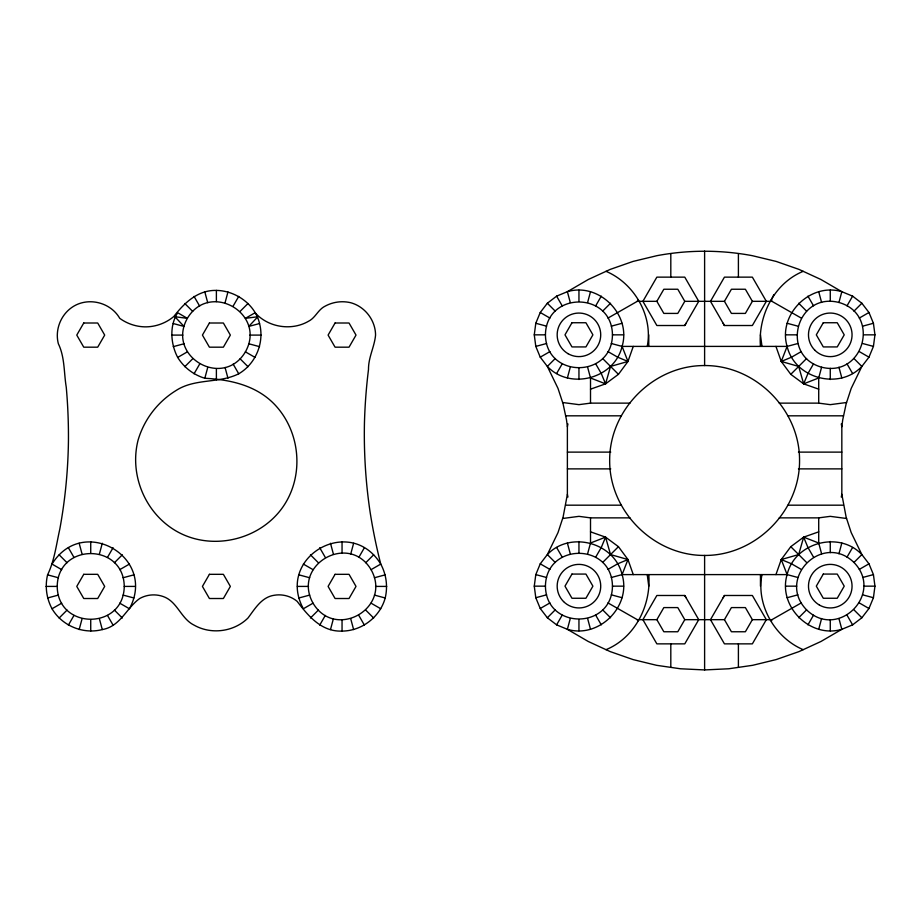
<?xml version="1.0" encoding="UTF-8"?>
<svg xmlns="http://www.w3.org/2000/svg" width="921" height="921" viewBox="0 0 921 921"><rect width="100%" height="100%" fill="white"/><g stroke="black" fill="none" stroke-linecap="round" stroke-linejoin="round"><path stroke-width="1.38" d="M606.03 649.673C635.087 637.7 651.308 605.201 648.764 574.6M704.611 669.935L728.753 668.773L752.676 665.307L776.161 659.574L798.991 651.608L820.945 641.488L841.829 629.319L852.616 624.852L861.86 617.761L868.964 608.505L873.43 597.729L874.95 586.159L873.43 574.6L868.964 563.825L861.86 554.569L851.2 532.58L846.123 517.084L841.829 494.289L841.829 426.711L842.727 419.861L846.123 403.916L851.2 388.42L861.86 366.431L868.964 357.175L873.43 346.4L874.95 334.841L873.43 323.271L868.964 312.495L861.86 303.239L852.616 296.148L841.829 291.681L820.945 279.512L798.991 269.393L776.161 261.426L752.365 255.693C720.855 249.764 688.367 249.764 656.857 255.693L633.049 261.426L610.232 269.393L588.266 279.512L567.382 291.681L556.606 296.148L547.35 303.239L540.247 312.495L535.792 323.271L534.272 334.841L535.792 346.4L540.247 357.175L547.35 366.431L558.011 388.42L563.099 403.916L566.496 419.861L567.382 426.711L567.382 494.289L563.099 517.084L558.011 532.58L547.35 554.569L540.247 563.825L535.792 574.6L534.272 586.159L535.792 597.729L540.247 608.505L547.35 617.761L556.606 624.852L567.382 629.319L588.266 641.488L610.232 651.608L633.049 659.574L656.535 665.307L680.458 668.773L704.611 669.935L704.611 555.444C653.795 555.766 609.345 511.316 609.667 460.5C609.345 409.684 653.795 365.234 704.611 365.556C755.427 365.234 799.865 409.684 799.555 460.5C799.865 511.316 755.427 555.766 704.611 555.444M760.458 346.4C757.914 315.811 774.124 283.3 803.181 271.327M259.549 323.536L248.762 326.425L257.868 316.732L245.412 318.344L255.082 312.749C268.218 327.462 291.543 331.157 308.581 321.233C315.569 317.757 318.079 309.479 325.297 306.071C333.08 301.869 342.117 300.683 350.728 302.721C365.015 306.635 375.48 320.278 375.561 335.094C374.479 346.883 368.342 357.336 368.492 369.494C366.293 387.188 364.946 404.987 364.451 422.808C363.807 452.533 365.683 482.282 370.046 511.685C372.775 529.31 376.344 546.798 380.753 564.078C386.348 574.462 387.937 586.504 385.208 597.982C379.993 617.035 361.803 630.989 342.048 631.092C321.533 631.944 308.282 616.011 297.138 601.344C290.863 596.152 282.413 593.895 274.377 595.242C261.679 596.958 254.967 608.769 247.991 618.014C233.946 631.898 211.208 634.891 194.055 625.117C180.815 618.624 177.396 601.332 163.098 596.509C155.419 593.78 146.704 594.54 139.624 598.558C126.35 608.113 120.352 626.487 102.289 629.573C83.189 634.581 62.006 625.808 52.037 608.758C46.441 598.374 44.853 586.332 47.57 574.854C54.477 560.567 56.319 544.599 59.773 529.276C65.149 500.034 68.062 470.366 68.442 440.641C68.568 422.808 67.843 404.975 66.254 387.211C63.848 372.752 64.884 357.21 58.357 343.763C54.604 329.442 61.189 313.554 73.979 306.071C89.452 297.011 110.877 302.756 119.753 318.344C126.914 323.57 135.617 326.564 144.493 326.851C155.131 327.093 165.757 323.329 173.873 316.444C184.292 302.894 197.911 289.908 216.389 290.414C235.672 290.645 255.244 304.471 259.549 323.536C264.557 342.635 255.785 363.818 238.735 373.788C218.945 383.712 194.987 378.059 175.899 390.619C157.71 401.844 144.298 419.32 138.173 439.801C129.101 474.43 145 512.813 175.899 530.887C213.304 552.796 265.087 538.923 286.523 501.243C304.252 470.147 298.83 428.944 273.652 403.49C255.405 385.139 229.778 379.613 204.83 378.255C193.525 374.87 183.889 367.467 177.695 357.429C170.604 343.97 169.257 325.804 177.695 312.749L187.366 318.344C165.93 356.496 223.078 389.491 245.412 351.845C266.848 313.693 209.7 280.698 187.366 318.344L174.909 316.732L184.027 326.425L173.229 323.536M57.217 586.412C57.735 542.653 123.725 542.653 124.243 586.412C123.725 630.183 57.735 630.183 57.217 586.412L46.05 586.412M119.753 603.174L129.424 608.758C157.353 557.217 82.706 514.125 52.037 564.078L61.707 569.662M313.036 603.174L303.354 608.758C275.437 557.217 350.072 514.125 380.753 564.078L371.071 569.662C348.748 532.016 291.6 565.01 313.036 603.174C335.359 640.82 392.507 607.825 371.071 569.662M545.439 334.841C545.957 291.071 611.935 291.071 612.453 334.841C611.935 378.6 545.957 378.6 545.439 334.841L534.272 334.841M545.439 586.159C545.957 542.4 611.935 542.4 612.453 586.159C611.935 629.929 545.957 629.929 545.439 586.159L534.272 586.159M555.248 358.534L547.35 366.431C569.995 390.481 614.514 378.554 622.101 346.4C631.61 314.763 599.018 282.171 567.382 291.681L570.272 302.468M647.233 346.4C653.311 316.007 634.224 283.254 606.03 271.327M570.272 618.532L567.382 629.319C599.018 638.829 631.61 606.237 622.101 574.6C614.514 542.446 569.995 530.519 547.35 554.569L555.248 562.466M853.963 358.534L861.86 366.431C839.215 390.481 794.696 378.554 787.11 346.4C777.612 314.763 810.192 282.171 841.829 291.681L838.939 302.468C881.086 314.291 864.002 378.036 821.601 367.203C779.454 355.379 796.538 291.646 838.939 302.468M803.181 649.673C774.998 637.746 755.899 604.993 761.978 574.6M838.939 618.532L841.829 629.319C810.192 638.829 777.612 606.237 787.11 574.6C794.696 542.446 839.215 530.519 861.86 554.569L853.963 562.466C884.551 593.78 837.891 640.44 806.577 609.852C775.989 578.549 822.649 531.889 853.963 562.466M567.382 426.711L567.935 423.925M841.287 497.075L841.829 494.289M79.171 629.573L82.061 618.785M99.399 554.051L102.289 543.263M204.83 378.255L207.72 367.467M225.069 302.721L227.959 291.934M330.489 629.573L333.379 618.785M350.728 554.051L353.618 543.263M567.382 377.99L570.272 367.203M587.621 302.468L590.511 291.681M587.621 553.797L590.511 543.01L590.511 517.867L578.952 516.347L562.673 518.488M846.537 402.512L830.27 404.653L818.711 403.133L818.711 377.99L821.601 367.203M818.711 629.319L821.601 618.532M838.939 553.797L841.829 543.01M590.511 389.169L605.558 383.85L610.542 366.431L627.961 361.458L633.268 346.4M818.711 531.831L803.653 537.15L798.68 554.569L781.261 559.542L775.943 574.6M607.964 318.079L637.309 301.328L637.816 299.843M771.395 621.157L771.913 619.672L801.247 602.921M611.314 577.49L622.101 574.6L627.961 559.542L618.44 546.671L605.558 537.15L590.511 531.831M818.711 389.169L803.653 383.85L790.782 374.329L781.261 361.458L787.11 346.4L797.897 343.51M590.511 543.01L605.558 537.15L601.286 547.465L595.703 557.136M818.711 377.99L803.653 383.85L807.936 373.535L813.519 363.864M770.704 301.328L773.801 294.72M684.775 325.516L698.74 301.328L684.775 277.14L656.857 277.14L642.893 301.328L656.857 325.516L684.775 325.516L686.064 323.271M723.146 597.729L724.436 595.484L752.365 595.484L766.33 619.672L752.365 643.86L724.436 643.86L710.471 619.672L724.436 595.484M194.055 373.788L199.638 364.117M233.151 306.071L238.735 296.401M68.384 625.117L73.979 615.435M107.481 557.401L113.064 547.719M319.714 625.117L325.297 615.435M358.81 557.401L364.394 547.719M556.606 373.535L562.19 363.864M595.703 305.818L601.286 296.148M656.857 301.328L663.834 289.24L677.798 289.24L684.775 301.328L677.798 313.416L663.834 313.416L656.857 301.328L637.309 301.328M724.436 301.328L731.424 289.24L745.377 289.24L752.365 301.328L745.377 313.416L731.424 313.416L724.436 301.328L684.775 301.328M556.606 624.852L562.19 615.182M656.857 619.672L663.834 607.584L677.798 607.584L684.775 619.672L677.798 631.76L663.834 631.76L656.857 619.672L637.309 619.672L607.964 602.921M847.021 305.818L852.616 296.148M724.436 619.672L731.424 607.584L745.377 607.584L752.365 619.672L745.377 631.76L731.424 631.76L724.436 619.672L684.775 619.672M807.936 624.852L813.519 615.182M847.021 557.136L852.616 547.465M587.621 367.203L590.511 377.99L605.558 383.85L618.44 374.329L627.961 361.458L622.101 346.4L611.314 343.51M797.897 577.49L787.11 574.6L781.261 559.542L790.782 546.671L803.653 537.15L818.711 543.01L821.601 553.797M184.799 366.685L192.696 358.787M240.082 311.402L247.991 303.504M59.14 618.014L67.037 610.116M114.423 562.719L122.32 554.822M602.645 311.148L610.542 303.239M310.458 618.014L318.355 610.116M365.752 562.719L373.65 554.822M547.35 617.761L555.248 609.852M602.645 562.466L618.44 546.671M790.782 374.329L806.577 358.534M853.963 311.148L861.86 303.239M798.68 617.761L806.577 609.852M177.695 357.429L187.366 351.845M52.037 608.758L61.707 603.174M119.753 569.662L129.424 564.078M540.247 357.175L549.929 351.592M801.247 351.592L791.576 357.175L781.261 361.458L775.943 346.4M859.293 318.079L868.964 312.495M540.247 608.505L549.929 602.921M607.964 569.408L617.646 563.825L627.961 559.542L633.268 574.6M859.293 569.408L868.964 563.825M173.229 346.653L184.027 343.763M535.792 346.4L546.579 343.51M611.314 326.161L622.101 323.271M862.643 326.161L873.43 323.271M47.57 597.982L58.357 595.093M123.103 577.743L133.89 574.854M298.899 597.982L309.686 595.093M374.421 577.743L385.208 574.854M535.792 597.729L546.579 594.839M787.11 597.729L797.897 594.839M862.643 577.49L873.43 574.6M629.976 403.133L590.511 403.133L578.952 404.653L562.673 402.512M779.235 517.867L818.711 517.867L830.27 516.347L846.537 518.488M801.247 318.079L771.913 301.328L752.365 301.328M724.436 325.516L752.365 325.516L766.33 301.328L752.365 277.14L724.436 277.14L710.471 301.328L724.436 325.516L723.146 323.271M612.453 334.841L623.621 334.841M785.59 334.841L796.757 334.841M863.783 334.841L874.95 334.841M171.709 335.094L182.888 335.094M249.902 335.094L261.069 335.094M622.101 346.4L787.11 346.4M779.235 403.133L818.711 403.133M565.747 415.82L621.226 415.82M787.985 415.82L843.475 415.82M567.382 452.119L610.761 452.119M798.449 452.119L841.829 452.119M567.382 468.881L610.761 468.881M798.449 468.881L841.829 468.881M565.747 505.18L621.226 505.18M787.985 505.18L843.475 505.18M590.511 517.867L629.976 517.867M622.101 574.6L787.11 574.6M612.453 586.159L623.621 586.159M785.59 586.159L796.757 586.159M863.783 586.159L874.95 586.159M124.243 586.412L135.41 586.412M297.379 586.412L308.547 586.412M375.561 586.412L386.728 586.412M684.775 595.484L656.857 595.484L642.893 619.672L656.857 643.86L684.775 643.86L698.74 619.672L684.775 595.484L686.064 597.729M752.365 619.672L771.913 619.672M787.11 323.271L797.897 326.161M862.643 343.51L873.43 346.4M535.792 323.271L546.579 326.161M248.762 343.763L259.549 346.653M862.643 594.839L873.43 597.729M535.792 574.6L546.579 577.49M611.314 594.839L622.101 597.729M298.899 574.854L309.686 577.743M374.421 595.093L385.208 597.982M47.57 574.854L58.357 577.743M123.103 595.093L133.89 597.982M781.261 361.458L798.68 366.431L803.653 383.85M627.961 559.542L610.542 554.569L605.558 537.15M627.961 361.458L617.646 357.175L607.964 351.592M781.261 559.542L791.576 563.825L801.247 569.408M859.293 351.592L868.964 357.175M540.247 312.495L549.929 318.079M859.293 602.921L868.964 608.505M245.412 351.845L255.082 357.429M540.247 563.825L549.929 569.408M303.354 564.078L313.036 569.662M371.071 603.174L380.753 608.758M798.68 303.239L806.577 311.148M547.35 303.239L555.248 311.148M602.645 358.534L618.44 374.329M790.782 546.671L806.577 562.466M853.963 609.852L861.86 617.761M602.645 609.852L610.542 617.761M184.799 303.504L192.696 311.402M240.082 358.787L247.991 366.685M310.458 554.822L318.355 562.719M365.752 610.116L373.65 618.014M59.14 554.822L67.037 562.719M114.423 610.116L122.32 618.014M807.936 296.148L813.519 305.818M847.021 363.864L852.616 373.535M813.519 557.136L807.936 547.465L803.653 537.15M847.021 615.182L852.616 624.852M556.606 296.148L562.19 305.818M595.703 363.864L601.286 373.535L605.558 383.85M556.606 547.465L562.19 557.136M595.703 615.182L601.286 624.852M194.055 296.401L199.638 306.071M233.151 364.117L238.735 373.788M319.714 547.719L325.297 557.401M358.81 615.435L364.394 625.117M68.384 547.719L73.979 557.401M107.481 615.435L113.064 625.117M771.395 299.843L771.913 301.328M637.309 619.672L637.816 621.157M818.711 291.681L821.601 302.468M838.939 367.203L841.829 377.99M567.382 543.01L570.272 553.797M587.621 618.532L590.511 629.319M330.489 543.263L333.379 554.051M350.728 618.785L353.618 629.573M204.83 291.934L207.72 302.721M225.069 367.467L227.959 378.255M79.171 543.263L82.061 554.051M99.399 618.785L102.289 629.573M841.287 423.925L841.829 426.711M567.382 494.289L567.935 497.075M760.458 334.841L761.978 346.4M647.233 574.6L648.764 586.159M830.27 290.161L830.27 301.328M830.27 368.342L830.27 379.521M830.27 541.479L830.27 552.658M830.27 619.672L830.27 630.839M818.711 517.867L818.711 543.01M760.458 574.6L760.458 586.159M738.4 253.643L738.4 277.14M738.4 643.86L738.4 667.357M704.611 251.065L704.611 365.556M670.81 253.643L670.81 277.14M670.81 643.86L670.81 667.357M648.764 334.841L648.764 346.4M590.511 377.99L590.511 403.133M578.952 290.161L578.952 301.328M578.952 368.342L578.952 379.521M578.952 541.479L578.952 552.658M578.952 619.672L578.952 630.839M342.048 541.744L342.048 552.911M342.048 619.925L342.048 631.092M216.389 290.414L216.389 301.581M216.389 368.607L216.389 379.774M90.73 541.744L90.73 552.911M90.73 619.925L90.73 631.092M83.753 323.006L76.765 335.094L83.753 347.182L97.707 347.182L104.695 335.094L97.707 323.006L83.753 323.006M209.412 323.006L202.424 335.094L209.412 347.182L223.377 347.182L230.354 335.094L223.377 323.006L209.412 323.006M83.753 574.324L76.765 586.412L83.753 598.512L97.707 598.512L104.695 586.412L97.707 574.324L83.753 574.324M335.071 323.006L328.095 335.094L335.071 347.182L349.036 347.182L356.013 335.094L349.036 323.006L335.071 323.006M209.412 574.324L202.424 586.412L209.412 598.512L223.377 598.512L230.354 586.412L223.377 574.324L209.412 574.324M335.071 574.324L328.095 586.412L335.071 598.512L349.036 598.512L356.013 586.412L349.036 574.324L335.071 574.324M571.964 322.741L564.987 334.841L571.964 346.929L585.929 346.929L592.905 334.841L585.929 322.741L571.964 322.741M571.964 574.071L564.987 586.159L571.964 598.259L585.929 598.259L592.905 586.159L585.929 574.071L571.964 574.071M823.293 322.741L816.305 334.841L823.293 346.929L837.247 346.929L844.235 334.841L837.247 322.741L823.293 322.741M823.293 574.071L816.305 586.159L823.293 598.259L837.247 598.259L844.235 586.159L837.247 574.071L823.293 574.071M819.379 605.028A21.782 21.782 0 0 0 852.052 586.159A21.782 21.782 0 0 0 819.379 567.301A21.782 21.782 0 0 0 819.379 605.028M563.548 601.563A21.782 21.782 0 0 0 599.985 591.8A21.782 21.782 0 0 0 573.311 565.126A21.782 21.782 0 0 0 563.548 601.563M568.061 353.699A21.782 21.782 0 0 0 600.722 334.841A21.782 21.782 0 0 0 568.061 315.972A21.782 21.782 0 0 0 568.061 353.699M814.866 350.245A21.782 21.782 0 0 0 851.315 340.471A21.782 21.782 0 0 0 824.629 313.796A21.782 21.782 0 0 0 814.866 350.245"/></g></svg>
